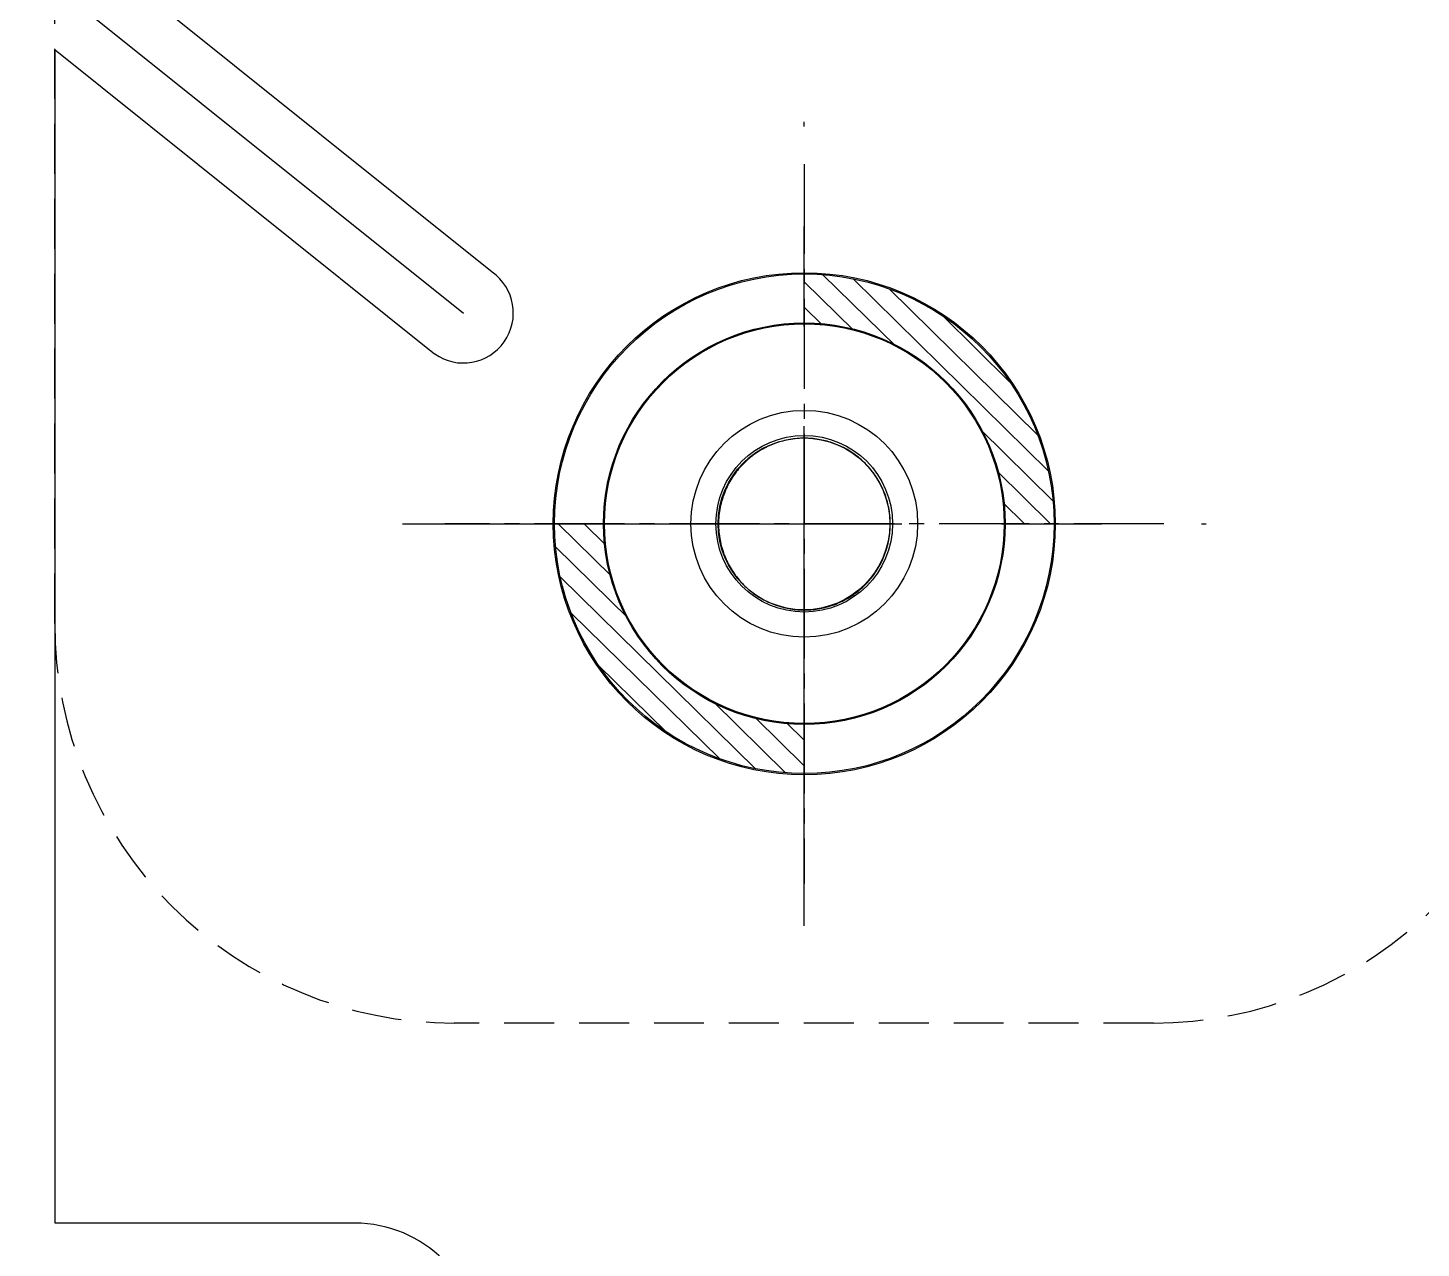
# Model space of a CAD drawing. Header units: millimetres. Extents: x 23075 to 24509, y -21593 to -20579.
# Drawn here: x 23823.61 to 23851.51, y -20832.39 to -20807.96 of the extents above; entities that cross this region are included whole.
import ezdxf

# ---------------------------------------------------------------- set-up
doc = ezdxf.new("R2010")
doc.units = ezdxf.units.MM
doc.header["$LTSCALE"] = 8
for name, pattern in [('CENTER', [2, 1.25, -0.25, 0.25, -0.25]), ('CENTER2', [1.125, 0.75, -0.125, 0.125, -0.125]), ('HIDDEN2', [0.1875, 0.125, -0.0625])]:
    doc.linetypes.add(name, pattern=pattern)
for name, color, linetype in [('Cav-cor', 30, 'Continuous'), ('CL', 1, 'Continuous'), ('PIN', 5, 'Continuous'), ('PRODUCT', 1, 'Continuous')]:
    doc.layers.add(name, color=color, linetype=linetype)

msp = doc.modelspace()

# ---------------------------------------------------------------- hatches: boundary and pattern name
at = {"layer": 'PIN', "linetype": 'Continuous'}
h = msp.add_hatch(dxfattribs=at)
h.set_pattern_fill('ANSI31', color=242, scale=2.909091, angle=270.5, style=0)
h.set_pattern_definition([(315.5, (24026.92384, -20573.38228), (0.2548761, 0.2593638), [])])
h.paths.add_polyline_path([(23834.156, -20817.885), (23835.156, -20817.885, 0.414214), (23839.156, -20821.885), (23839.156, -20822.885, -0.414214)])
h.paths.add_polyline_path([(23839.156, -20812.885, -0.414214), (23844.156, -20817.885), (23843.156, -20817.885, 0.414214), (23839.156, -20813.885)])

# ---------------------------------------------------------------- linework, layer by layer
at = {"linetype": 'HIDDEN2'}
msp.add_lwpolyline([(23832.147, -20787.88), (23846.147, -20787.88, -0.414214), (23854.147, -20795.88), (23854.147, -20819.88, -0.414214), (23846.147, -20827.88), (23832.147, -20827.88, -0.414214), (23824.147, -20819.88), (23824.147, -20795.88, -0.414214)], format="xyb", close=True, dxfattribs=at)
at = {"layer": 'Cav-cor', "color": 241}
for p, q in [((23822.156, -20805.518), (23832.33, -20813.667)), ((23832.904, -20812.848), (23824.156, -20805.841)), ((23824.156, -20831.885), (23824.156, -20808.399)), ((23824.156, -20808.399), (23831.755, -20814.485)), ((23830.156, -20831.885), (23824.156, -20831.885))]:
    msp.add_line(p, q, dxfattribs=at)
for centre, radius in [((23839.156, -20817.885), 5.025), ((23839.156, -20817.885), 4.02), ((23839.156, -20817.885), 2.27), ((23839.156, -20817.885), 1.768), ((23839.149, -20817.887), 1.72)]:
    msp.add_circle(centre, radius, dxfattribs=at)
for centre, radius, start, end in [((23832.33, -20813.667), 1, 234.9142, 54.9142), ((23830.156, -20834.385), 2.5, 270, 90)]:
    msp.add_arc(centre, radius, start, end, dxfattribs=at)
at = {"layer": 'CL', "color": 6, "linetype": 'CENTER'}
for p, q in [((23839.156, -20825.933), (23839.156, -20809.837)), ((23831.108, -20817.885), (23847.205, -20817.885))]:
    msp.add_line(p, q, dxfattribs=at)
at = {"layer": 'PIN', "color": 242, "linetype": 'CENTER2', "ltscale": 0.3}
for p, q in [((23839.156, -20810.685), (23839.156, -20825.085)), ((23846.356, -20817.885), (23831.956, -20817.885))]:
    msp.add_line(p, q, dxfattribs=at)
at = {"layer": 'PIN', "color": 242}
for radius in [5, 4]:
    msp.add_circle((23839.156, -20817.885), radius, dxfattribs=at)
at = {"layer": 'PRODUCT'}
for radius in [5.025, 4.02, 2.27, 1.768]:
    msp.add_circle((23839.156, -20817.885), radius, dxfattribs=at)
for points, start_tangent, end_tangent in [([(23840.878, -20817.885), (23840.846, -20817.562), (23840.759, -20817.264), (23840.623, -20816.991), (23840.447, -20816.754), (23840.239, -20816.554), (23840.005, -20816.395), (23839.748, -20816.277), (23839.475, -20816.202), (23839.19, -20816.173), (23838.902, -20816.192), (23838.622, -20816.259), (23838.356, -20816.372), (23838.111, -20816.529), (23837.891, -20816.73), (23837.706, -20816.973), (23837.563, -20817.252), (23837.471, -20817.559), (23837.439, -20817.885)], (-0.004021, 0.999992), (-0.004187, -0.999991)), ([(23837.439, -20817.885), (23837.469, -20818.211), (23837.555, -20818.512), (23837.69, -20818.787), (23837.867, -20819.027), (23838.076, -20819.228), (23838.311, -20819.388), (23838.57, -20819.507), (23838.847, -20819.583), (23839.137, -20819.611), (23839.432, -20819.589), (23839.719, -20819.517), (23839.99, -20819.397), (23840.235, -20819.232), (23840.451, -20819.026), (23840.63, -20818.782), (23840.765, -20818.505), (23840.85, -20818.204), (23840.878, -20817.885)], (-0.004187, -0.999991), (-0.004021, 0.999992))]:
    msp.add_spline(points, degree=3, dxfattribs=dict(at, start_tangent=start_tangent, end_tangent=end_tangent))

doc.saveas('drawing.dxf')
